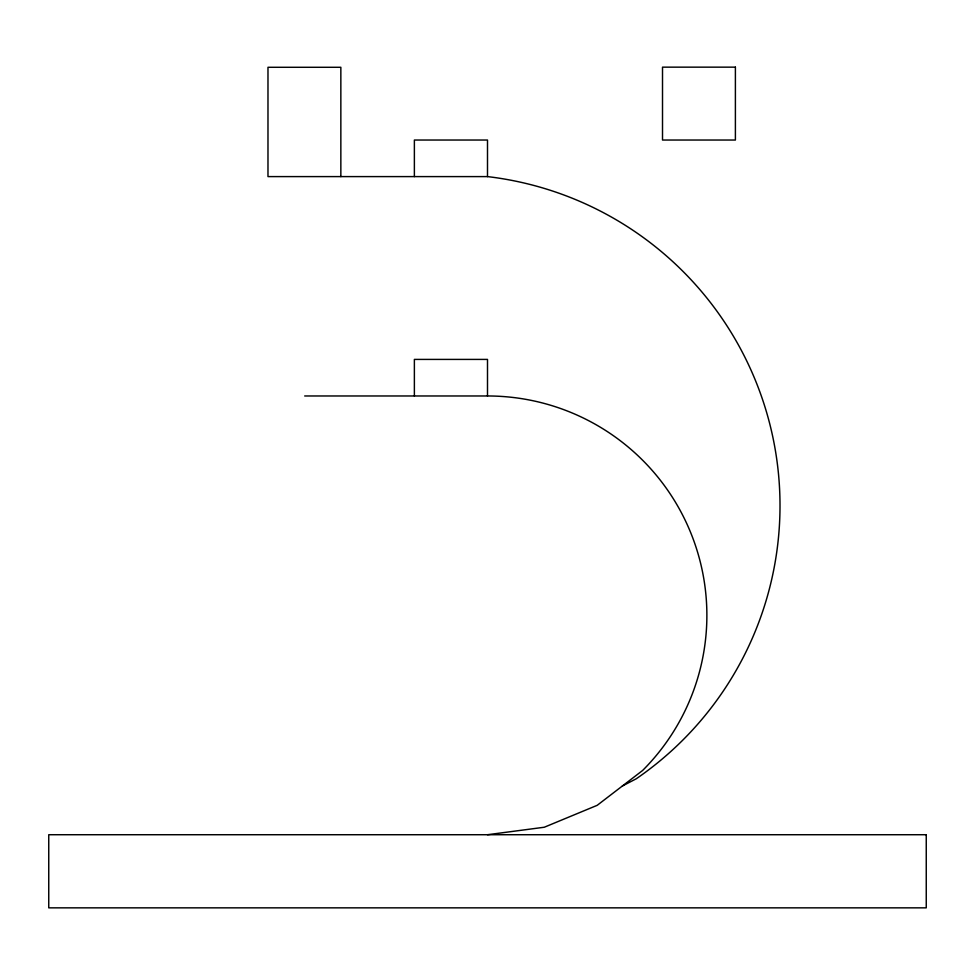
<?xml version="1.0" encoding="UTF-8"?>
<svg xmlns="http://www.w3.org/2000/svg" width="975" height="975" viewBox="0 0 975 975"><rect width="100%" height="100%" fill="white"/><g stroke="black" fill="none" stroke-linecap="round" stroke-linejoin="round"><path stroke-width="1.46" d="M622.306 786.045L636.273 778.769A331.342 331.342 0 0 0 487.5 176.597L487.5 140.034L414.375 140.034L414.375 176.597M487.5 834.722L544.282 827.239L597.188 805.326L642.622 770.469A219.375 219.375 0 0 0 487.5 395.972L487.5 359.409L414.375 359.409L414.375 395.972M487.5 176.597L267.979 176.597L267.979 67.287L340.848 67.287L340.848 176.597M304.688 395.972L487.5 395.972M735.394 67.153L662.513 67.153L662.513 140.034L735.394 140.034L735.394 67.153M926.25 834.722L48.75 834.722L48.75 907.847L926.25 907.847L926.25 834.722"/></g></svg>
